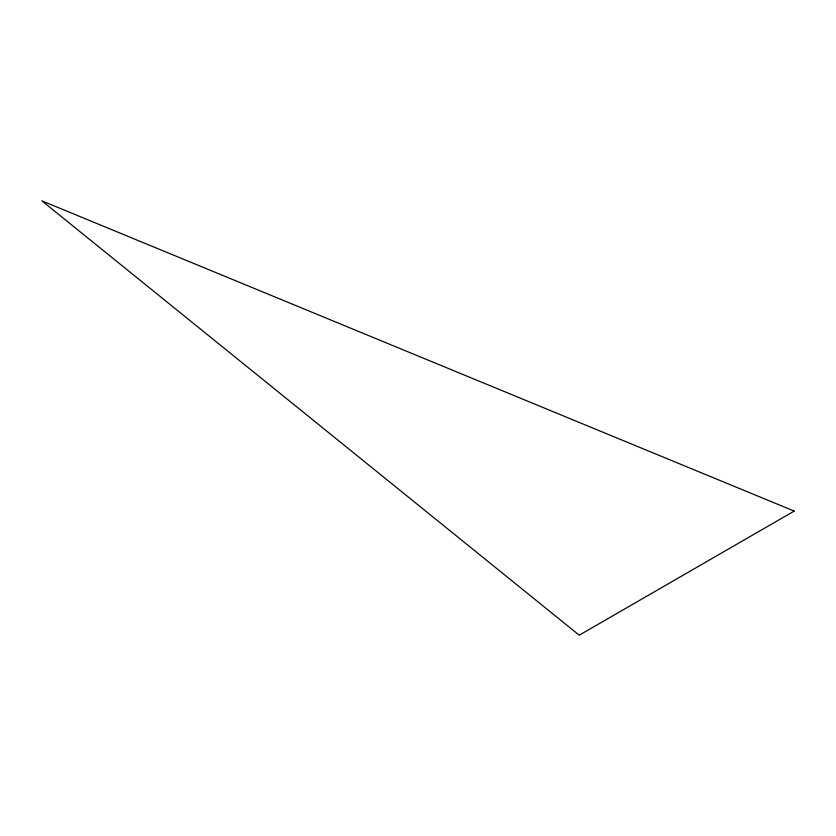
<?xml version="1.0" encoding="UTF-8"?>
<svg xmlns="http://www.w3.org/2000/svg" width="836" height="836" viewBox="0 0 836 836"><rect width="100%" height="100%" fill="white"/><g stroke="black" fill="none" stroke-linecap="round" stroke-linejoin="round"><path stroke-width="1.25" d="M794.2 511.089L579.233 635.193L41.8 200.807L794.2 511.089"/></g></svg>
